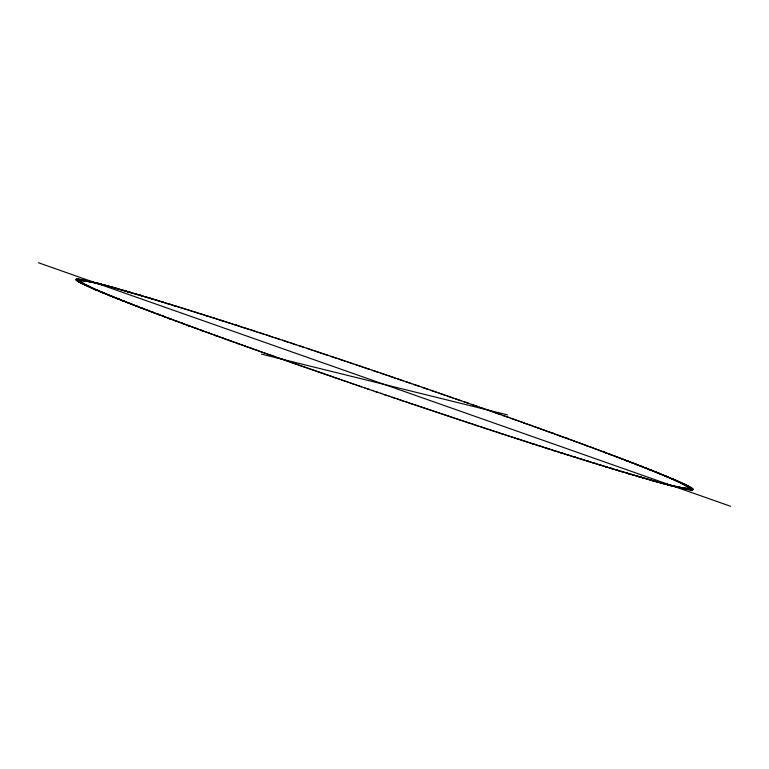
<?xml version="1.0" encoding="UTF-8"?>
<svg xmlns="http://www.w3.org/2000/svg" width="769" height="769" viewBox="0 0 769 769"><rect width="100%" height="100%" fill="white"/><g stroke="black" fill="none" stroke-linecap="round" stroke-linejoin="round"><path stroke-width="1.15" d="M76.227 279.089L82.466 280.8M76.64 279.022L79.515 279.628M692.302 489.988L690.677 489.766M691.437 489.997L684.448 488.036M245.003 346.127L245.551 346.175M314.579 350.885L320.24 352.827M454.402 418.115L448.76 416.173M523.977 422.873L523.449 422.825M306.706 348.184L312.099 350.116M462.236 420.816L456.901 418.884M322.557 353.605L328.44 355.566M446.376 415.395L440.56 413.434M690.293 489.911L687.111 489.122M330.776 356.345L336.678 358.316M438.205 412.655L432.322 410.684M79.995 279.253L84.552 280.964M238.169 343.532L237.342 343.435L243.446 345.425M530.898 425.478L531.677 425.574L525.554 423.575M339.023 359.104L344.954 361.094M429.948 409.896L424.046 407.906M347.309 361.882L353.259 363.881M230.892 340.927L229.902 340.773L236.093 342.791M538.108 428.073L539.098 428.227L532.907 426.209M421.691 407.118L415.741 405.119M685.727 489.19L686.208 489.276L681.449 487.565M223.741 338.35L222.654 338.149L228.854 340.186M355.624 364.679L361.593 366.688M413.338 404.311L412.472 404.129M545.298 430.659L546.403 430.861L540.146 428.814M363.958 367.486L369.937 369.514M216.714 335.803L215.445 335.553L221.741 337.62M552.286 433.197L553.593 433.456L547.259 431.38M559.63 435.792L560.639 436.013L554.257 433.908M209.812 333.304L208.399 332.996L214.743 335.092M372.302 370.312L378.3 372.35M566.897 438.378L566.282 438.243M566.945 438.388L567.56 438.532L561.13 436.398M573.828 440.887L574.347 441.002L567.858 438.859M380.665 373.148L386.663 375.185M403.465 401.149L399.582 399.707M203.035 330.833L201.44 330.468L207.87 332.602M580.931 443.425L574.453 441.271M395.199 398.332L392.017 397.217M389.027 375.993L395.016 378.04M261.422 354.096L507.578 414.904M196.403 328.411L194.701 328.007L201.142 330.141M587.41 445.809L580.903 443.636M189.914 326.027L188.02 325.566L194.547 327.729M397.39 378.848L403.369 380.895M593.678 448.135L587.199 445.962M183.57 323.691L181.532 323.172L188.097 325.364M405.734 381.703L411.713 383.75M378.021 392.507L375.676 391.709M599.56 450.355L593.351 448.24M414.068 384.558L420.028 386.605M177.379 321.404L175.197 320.827L181.801 323.038M605.77 452.653L603.53 452.037M361.488 386.826L358.7 385.903M422.383 387.413L428.323 389.46M346.617 381.587L341.676 380.04M353.971 384.183L350.279 383.02M171.343 319.154L169.017 318.539L175.649 320.76M165.47 316.963L163.009 316.29L169.661 318.529M430.669 390.268L436.581 392.315M338.331 378.733L333.429 377.214M159.769 314.819L157.164 314.098L163.835 316.347M438.916 393.122L444.799 395.16M330.084 375.878L324.23 373.849M609.231 454.181L611.836 454.902L605.165 452.653M154.233 312.733L151.493 311.964L158.183 314.223M447.116 395.968L452.97 397.996M321.884 373.032L316.069 371.023M614.767 456.267L617.507 457.036L610.817 454.777M620.122 458.305L622.996 459.122L616.305 456.853M148.878 310.695L146.004 309.878L152.695 312.147M455.277 398.803L460.939 400.716M313.723 370.197L308.1 368.313M463.38 401.629L468.83 403.369M143.697 308.715L140.689 307.85L148.119 310.378M305.62 367.371L300.208 365.65M625.303 460.285L628.311 461.15L621.39 458.795M138.699 306.793L135.565 305.879L142.976 308.407M471.426 404.436L476.915 406.176M297.574 364.564L292.085 362.824M630.301 462.207L633.435 463.121L631.782 462.496M133.883 304.937L130.624 303.976L137.987 306.495M479.404 407.234L484.999 409.012M289.596 361.766L284.001 359.988M635.117 464.063L638.376 465.024L626.706 460.823M639.731 465.87L643.124 466.87L635.8 464.37M129.269 303.13L125.876 302.13L133.22 304.639M487.315 410.012L493.006 411.828M281.685 358.988L275.994 357.172M124.838 301.39L121.329 300.343L128.615 302.842M495.14 412.77L500.927 414.626M273.86 356.23L268.073 354.374M644.162 467.61L647.671 468.657L641.183 466.427M120.608 299.718L116.984 298.622L124.222 301.112M502.888 415.51L508.761 417.404M266.112 353.49L260.239 351.596M648.392 469.282L652.016 470.378L645.306 468.071M116.58 298.103L112.832 296.969L115.638 297.978M510.539 418.23L516.499 420.153M258.461 350.77L252.501 348.847M652.42 470.897L656.168 472.031L649.44 469.715M112.755 296.555L108.89 295.373L116.023 297.843M518.095 420.912L524.141 422.873M250.905 348.088L244.859 346.127M656.245 472.445L660.11 473.627L653.467 471.33M109.131 295.075L105.161 293.854L112.216 296.305M659.869 473.925L663.839 475.146L657.197 472.839M105.728 293.662L101.643 292.403L108.64 294.835M663.272 475.338L667.357 476.597L660.398 474.175M186.761 309.407L193.24 311.656M102.527 292.316L98.345 291.018L104.815 293.277M99.537 291.047L95.26 289.702L99.134 290.826M666.473 476.684L670.655 477.982L664.185 475.723M669.463 477.953L673.74 479.298L667.002 476.934M193.365 311.474L199.805 313.714M96.769 289.836L92.386 288.462L96.279 289.855M672.231 479.164L676.614 480.538L669.886 478.174M200.113 313.598L206.515 315.828M94.222 288.711L89.742 287.298L98.768 290.711M674.778 480.289L679.258 481.702L675.365 480.567M89.79 286.664L85.128 285.184L87.08 285.924M91.895 287.654L87.32 286.203L93.876 288.519M677.105 481.346L681.68 482.797L675.461 480.596M679.21 482.336L683.872 483.816L677.672 481.615M87.906 285.76L83.158 284.242L85.215 285.02M681.094 483.24L685.842 484.758L684.304 484.162M86.243 284.924L81.418 283.377L81.85 283.598M84.811 284.165L79.909 282.588L83.408 284.136M682.757 484.076L687.582 485.624L686.111 485.047M684.189 484.835L689.091 486.412L687.342 485.739M250.954 329.872L256.942 332.006M77.9 281.339L80.832 282.704M81.889 282.925L78.64 281.877L79.12 282.108M83.61 283.482L76.967 280.82M599.339 450.471L605.991 452.71M685.39 485.518L690.053 486.95M690.475 487.757L692.225 488.315L691.696 488.065M518.046 439.128L512.058 436.994M258.682 332.381L264.574 334.486M266.497 334.919L272.303 337.005M76.996 280.464L75.852 279.801L77.39 280.137M76.342 279.964L79.322 281.502M78.448 280.935L82.639 282.877M686.361 486.123L691.408 487.767L688.515 486.412M687.111 486.662L690.226 487.959M689.36 487.392L693.148 489.199L692.254 488.805M502.503 434.081L496.697 431.995M510.318 436.619L504.426 434.514M274.398 337.504L280.118 339.571M77.64 280.387L75.746 279.532L76.304 279.474M77.217 279.974L79.111 280.868M78.707 280.454L81.043 281.781M80.428 281.3L81.37 281.887M687.63 487.113L691.283 488.873M690.87 488.45L693.254 489.44M692.802 489.642L690.956 489.19M494.602 431.496L488.882 429.429M282.396 340.129L288.01 342.157M290.461 342.782L295.969 344.781M176.159 306.341L175.294 306.1M111.447 287.289L104.44 284.953L108.439 286.443M91.127 282.185L80.024 279.801M76.198 279.358L77.063 279.358M77.025 279.628L78.573 279.858M78.525 280.118L80.197 280.945M80.034 280.618L81.206 281.002M687.967 487.777L688.63 488.277M688.466 487.94L689.976 488.719M689.966 488.43L691.437 489.469M691.475 489.209L692.888 489.882L691.562 489.699M163.999 316.405L164.653 316.626M677.874 486.815L682.42 488.075M215.109 335.217L215.753 335.428M664.416 483.547L671.289 485.825L667.088 484.268M657.533 481.711L664.56 484.047L660.561 482.557M314.338 370.389L315.29 370.716M330.728 376.079L331.689 376.406M593.706 462.9L594.37 463.121M347.28 381.789L348.242 382.116M581.277 459.045L581.912 459.256M363.948 387.509L364.91 387.836M568.243 454.96L568.887 455.171M380.674 393.219L381.655 393.555M554.651 450.653L555.295 450.874M397.41 398.9L398.39 399.236M540.549 446.155L541.184 446.376M471.782 423.777L472.464 424.007M478.539 426.218L473.031 424.219M486.604 428.871L480.99 426.843M298.603 345.473L304.005 347.434M147.042 297.516L147.821 297.718M141.871 295.978L134.556 293.498L137.718 294.729M136.949 294.527L136.382 294.335M132.249 293.152L132.941 293.325M127.683 291.836L127.193 291.672M101.393 284.626L101.912 284.732M95.837 283.261L89.242 281.098L93.741 282.732M586.882 445.857L586.305 445.655M87.224 281.406L83.1 280.281M84.33 280.964L81.226 280.195M77.813 279.06L80.236 280.012M78.909 279.974L80.543 280.243M80.091 280.358L81.908 280.695M687.092 488.305L688.409 488.469M687.947 488.594L689.928 488.969M691.168 489.661L686.525 488.651M152.81 312.185L153.464 312.406M158.327 314.271L158.962 314.492M681.757 487.594L682.276 487.767M679.95 487.248L684.285 488.901L682.353 488.315M169.862 318.597L170.497 318.808M175.88 320.836L176.524 321.048M675.663 486.325L686.765 489.007M182.061 323.124L182.695 323.345M188.376 325.45L189.011 325.672M670.501 485.095L677.162 487.286L672.76 485.672M673.163 485.739L679.758 487.902L675.259 486.268M194.855 327.834L195.499 328.055M667.588 484.364L670.828 485.21M201.468 330.247L202.103 330.468M208.236 332.717L208.87 332.929M222.135 337.754L222.76 337.966M649.853 479.587L650.324 479.75M229.287 340.331L229.912 340.542M236.535 342.936L237.16 343.147M645.7 478.414L656.976 481.971L653.198 480.558M653.785 480.683L660.869 483.047L656.986 481.596M243.917 345.569L244.513 345.781M251.386 348.242L252.001 348.453M641.317 477.164L648.555 479.596L645.028 478.251M258.97 350.933L259.576 351.145M627.11 473.012L634.444 475.502L631.282 474.271M632.031 474.463L639.347 476.943L636.059 475.675M636.751 475.848L644.047 478.308L640.635 477.001M266.632 353.653L267.237 353.855M274.408 356.403L275.004 356.605M616.69 469.907L624.072 472.426L621.179 471.282M621.977 471.493L629.35 474.002L626.322 472.81M282.242 359.161L282.877 359.383M290.173 361.949L291.028 362.237M298.161 364.746L299.093 365.064M306.225 367.563L307.052 367.851M599.714 464.745L600.339 464.957M604.684 466.293L606.164 466.745M611.163 468.234L611.826 468.465M587.622 461.016L588.218 461.217M322.519 373.234L323.47 373.561M338.994 378.934L339.735 379.184M574.866 457.036L575.481 457.247M355.614 384.654L356.278 384.875M547.711 448.442L548.307 448.654M561.524 452.835L562.168 453.056M372.311 390.373L373.282 390.7M533.359 443.848L533.936 444.049M389.056 396.073L390.018 396.4M405.792 401.735L406.743 402.062M511.001 436.629L511.587 436.83M525.977 441.473L526.602 441.685M414.126 404.552L415.087 404.879M422.431 407.339L423.392 407.666M430.736 410.127L431.688 410.454M447.212 415.635L448.154 415.952M487.767 429.035L488.353 429.237M503.32 434.129L503.926 434.331M518.517 439.061L519.133 439.272M463.486 421.037L464.418 421.354M479.808 426.43L480.452 426.641M495.572 431.592L496.188 431.803M470.397 423.527L464.995 421.566M321.471 353.259L320.942 353.086M363.151 367.246L362.507 367.024M604.867 452.557L604.396 452.393M631.609 462.717L631.061 462.525M81.543 279.762L78.409 279.06L83.398 280.839M685.314 488.248L687.438 488.69M688.832 489.69L689.36 489.795L686.15 488.651M455.459 418.374L456.305 418.663M207.226 316.078L206.832 315.944M626.495 460.756L626.062 460.602M98.384 283.867L91.838 281.714L96.24 283.328M82.735 279.897L81.101 279.416L85.945 281.166M84.311 280.156L82.792 279.724L87.551 281.435M84.83 280.868L85.522 281.098M682.449 487.825L685.381 488.546M115.494 297.661L120.012 299.439M684.16 488.661L687.899 489.584L683.055 487.834M439.147 412.943L439.935 413.213M93.126 282.608L86.868 280.56L91.453 282.223M86.301 280.56L84.715 280.099L89.396 281.79M86.234 280.8L88.848 281.685M680.152 487.315L680.68 487.488M680.132 487.834L682.132 488.44L677.547 486.777M411.953 404.013L407.407 402.312M98.845 290.999L102.075 292.095M101.075 284.52L94.664 282.406L98.97 283.992M675.778 480.442L672.971 479.491M670.405 485.326L674.336 486.594L670.03 485.008M386.461 395.391L383.923 394.497M114.725 288.154L108.131 285.953L112.014 287.404M107.477 286.183L100.97 284.03L105.065 285.549M104.151 285.309L97.711 283.175L101.239 284.482M679.69 482.576L689.322 487.238M661.523 482.817L668.03 484.97L663.935 483.451M369.447 389.595L367.13 388.787M151.877 298.949L144.928 296.574L146.889 297.353M131.778 292.999L129.653 292.057L136.344 294.325M684.199 484.383L681.584 483.49M683.16 484.297L686.967 485.873M86.887 285.328L87.416 285.51M85.148 284.732L89.492 286.491M356.085 384.808L356.576 384.981M131.662 292.96L124.953 290.692L128.365 291.999M127.116 291.643L120.445 289.404L123.972 290.749M122.809 290.413L116.138 288.173L119.781 289.557M118.657 289.24L112.024 287.029L115.802 288.442M685.237 485.277L684.42 484.999M82.552 283.3L86.022 284.77M81.524 282.944L91.578 287.471M650.026 479.914L652.862 480.827L649.219 479.443M688.476 486.94L685.544 485.652M80.86 282.175L83.456 283.348M79.678 281.762L81.591 282.704M692.504 488.623L690.178 487.536M146.379 297.295L139.65 294.998L142.678 296.19M688.976 487.383L690.495 487.911M687.265 486.787L689.072 487.69M80.255 281.425L81.793 282.233M78.842 281.204L80.534 281.79M77.333 280.675L79.332 281.646M76.496 280.377L77.64 281.05M690.581 488.219L692.1 489.036M688.764 488.142L690.61 488.507M687.947 487.575L689.12 487.988M38.45 262.738L730.55 506.262M80.38 281.194L81.062 281.156M78.755 280.896L80.562 280.973M77.246 280.368L78.88 280.666M689.658 488.738L691.725 489.18M687.553 488.277L690.254 488.661M157.068 300.506L150.378 298.218L153.146 299.314M687.236 488.161L688.197 488.219M81.764 280.839L77.765 279.993M611.932 468.494L618.622 470.782L615.854 469.686M75.91 279.618L78.361 279.916M689.082 489.103L690.341 489.555M692.408 489.709L685.602 488.161M162.692 302.207L156.02 299.92L158.645 300.977M168.488 303.976L161.826 301.688L164.316 302.707M600.512 465.024L607.174 467.312L605.414 466.591M606.308 466.793L612.98 469.08L610.355 468.023M76.91 279.407L77.4 279.58M174.438 305.812L167.805 303.524L170.151 304.495M594.562 463.188L601.195 465.476L598.849 464.505M186.829 309.647L180.311 307.398M180.552 307.696L173.948 305.418L175.361 306.014M582.171 459.353L588.756 461.631L586.68 460.756M588.448 461.304L595.052 463.582L592.841 462.659M575.76 457.344L582.296 459.612L580.374 458.785M562.485 453.172L568.935 455.421L567.301 454.69M569.195 455.286L575.683 457.545L573.914 456.767M213.359 318.001L206.957 315.761L207.438 315.982M555.641 450.999L562.043 453.239L560.563 452.557M220.328 320.221L213.984 317.991L214.657 318.318M548.672 448.779L555.016 451.009L553.728 450.403M227.422 322.48L221.145 320.269L222.328 320.856M541.578 446.52L547.855 448.731L546.759 448.183M241.966 327.152L235.823 324.979L236.698 325.46M234.632 324.797L228.422 322.605L229.45 323.134M534.368 444.203L540.578 446.395L539.55 445.866M527.034 441.848L533.177 444.021L532.331 443.559M249.396 329.555L243.34 327.402L244.061 327.834M519.604 439.445L525.66 441.598L524.967 441.185M182.243 308.215L181.705 307.994M333.246 377.118L332.477 376.714M216.839 335.957A323.307 9.593 18.8 0 0 690.091 488.997A323.307 9.593 18.8 0 0 246.57 328.546A323.307 9.593 18.8 0 0 216.839 335.957"/></g></svg>
